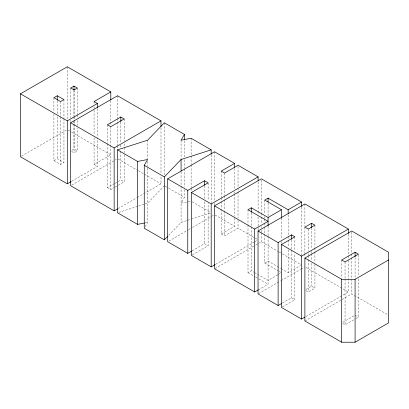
<?xml version="1.0" encoding="UTF-8"?>
<svg xmlns="http://www.w3.org/2000/svg" width="409" height="409" viewBox="0 0 409 409"><rect width="100%" height="100%" fill="white"/><g stroke="black" fill="none" stroke-linecap="round" stroke-linejoin="round"><path stroke-width="0.31" stroke-dasharray="2.04 1.53" d="M145.18 226.652L147.613 222.44L147.613 166.887M184.423 189.694L184.423 197.322L181.075 203.12L191.115 201.187M164.341 185.732L147.613 203.12L145.2 203.892M168.748 235.252L181.075 222.44L187.097 220.507M21.554 156.115L66.197 130.338M53.911 114.213L53.911 160.614L57.26 158.682L63.952 162.547L63.952 118.687M71.805 150.287L73.993 149.024L77.337 150.957L77.337 128.073M71.667 151.468L74.06 152.848L77.337 150.957M53.911 160.614L60.609 164.479L63.952 162.547M94.07 137.782L94.07 164.479L110.803 154.822L71.703 132.245M71.677 181.269L97.419 166.412L97.419 137.807M71.749 185.093L114.74 160.277M115.292 159.955L116.391 159.321M107.455 143.804L107.455 187.665L114.418 183.646M114.949 183.334L117.628 181.79M118.165 181.484L120.839 179.934L124.188 181.867L124.188 153.263M107.455 187.665L110.803 189.597L114.551 187.429M115.087 187.123L117.761 185.579M118.298 185.267L124.188 181.867M118.007 208.621L136.744 197.803M137.296 197.481L160.998 183.799L160.998 176.172M168.794 241.121L188.084 229.986M188.636 229.669L191.944 227.757M192.491 227.44L211.785 216.305M212.332 215.983L213.437 215.349M192.087 250.86L204.5 243.692L208.115 245.778L208.115 203.191M221.233 209.244L221.233 234.03L234.618 226.305L234.618 216.77M221.233 234.03L224.577 235.962L238.033 228.196L258.11 239.792M192.46 254.817L208.115 245.778M215.609 264.326L254.245 242.021M254.797 241.699L257.005 240.426M215.088 268.488L255.323 245.262M255.876 244.94L258.079 243.667M258.631 243.35L261.387 241.76L278.442 251.607M248.002 225.001L248.002 272.67L251.351 270.738L254.045 272.297M264.735 234.408L264.735 263.013L268.079 261.08L280.564 268.284M277.716 274.838L268.079 280.4L257.823 274.48M278.253 274.526L280.932 272.982M258.442 289.828L268.079 284.265L268.079 236.29M281.106 268.601L288.161 272.67L300.472 265.564M258.595 293.606L280.64 280.876M281.193 280.559L300.482 269.424M301.034 269.102L304.342 267.195M282.404 303.043L291.505 297.788L294.853 299.72L294.853 253.319M305.922 289.465L311.581 286.198L314.93 288.13L314.93 263.34M282.537 306.832L294.853 299.72M305.845 290.61L308.238 291.99L314.93 288.13M305.952 316.494L348.391 291.99L348.391 259.577M304.889 320.973L351.74 293.923L388.55 315.175M342.773 322.287L354.552 315.487M342.655 323.458L345.048 324.838L355.222 318.964M355.753 318.652L358.432 317.108L358.432 278.335M118.697 212.394L137.976 206.213M138.574 206.018L144.602 204.086M187.7 220.313L190.712 219.347M191.315 219.158L210.589 212.971M145.103 222.92L147.613 222.44M67.848 130.021L71.156 131.928M118.048 159.004L137.869 170.446M138.421 170.763L160.998 183.799M164.888 186.044L168.14 187.925M168.687 188.237L184.423 197.322M192.199 201.816L210.65 212.465M215.083 215.027L234.618 226.305M278.989 251.924L281.74 253.508M282.292 253.831L301.545 264.945M305.993 267.512L348.391 291.99M94.07 164.479L97.419 166.412M264.735 263.013L278.769 271.116M279.306 271.428L281.469 272.67M355.089 315.175L358.432 317.108M254.587 272.609L257.287 274.168M248.002 272.67L255.058 276.745M255.599 277.057L258.314 278.626M258.856 278.938L268.079 284.265M358.432 254.817L358.432 275.794M355.089 257.333L355.089 278.309M351.74 232.266L351.74 253.243M351.74 253.882L351.74 257.056M351.74 257.69L351.74 293.923M348.391 234.147L348.391 255.124M348.391 255.763L348.391 258.938M345.048 261.908L345.048 278.437M345.048 279.071L345.048 324.838M341.699 259.976L341.699 278.411M314.93 225.201L314.93 247.445M314.93 248.084L314.93 251.259M314.93 251.898L314.93 262.701M311.581 227.716L311.581 248.692M311.581 251.238L311.581 253.145M311.581 253.779L311.581 260.768M311.581 263.314L311.581 286.198M308.238 229.066L308.238 251.31M308.238 253.856L308.238 255.124M308.238 255.763L308.238 258.938M308.238 259.577L308.238 291.99M304.889 203.948L304.889 226.197M304.889 227.133L304.889 253.191M304.889 253.529L304.889 256.704M301.545 207.102L301.545 255.41M294.853 236.791L294.853 250.778M291.505 239.945L291.505 249.48M291.505 250.114L291.505 297.788M288.161 214.827L288.161 235.804M288.161 236.443L288.161 239.618M288.161 240.257L288.161 247.246M288.161 249.792L288.161 272.67M281.469 218.007L281.469 238.984M281.469 241.525L281.469 243.432M268.079 203.237L268.079 215.952M268.079 226.371L268.079 235.957M264.735 200.083L264.735 214.071M264.735 216.612L264.735 218.518M264.735 219.152L264.735 222.332M264.735 222.966L264.735 226.78M264.735 227.414L264.735 233.774M261.387 180.103L261.387 212.522M261.387 213.155L261.387 216.335M261.387 216.969L261.387 223.963M261.387 226.504L261.387 227.777M261.387 230.318L261.387 232.225M261.387 232.859L261.387 241.76M258.11 181.949L258.11 210.548M258.11 211.187L258.11 214.362M258.11 216.908L258.11 230.257M251.351 212.9L251.351 226.243M251.351 226.883L251.351 270.738M248.002 209.745L248.002 224.362M238.033 166.54L238.033 187.516M238.033 188.15L238.033 191.33M238.033 191.964L238.033 218.028M238.033 220.569L238.033 228.196M234.618 168.462L234.618 189.439M234.618 191.979L234.618 193.252M234.618 193.886L234.618 216.136M224.577 173.038L224.577 195.282M224.577 195.921L224.577 199.096M224.577 199.735L224.577 210.538M224.577 211.172L224.577 235.962M221.233 171.105L221.233 197.164M221.233 197.803L221.233 200.977M221.233 201.617L221.233 208.605M214.541 151.785L214.541 200.727M214.541 203.268L214.541 205.175M211.192 154.939L211.192 202.608M208.115 182.849L208.115 200.65M204.5 185.85L204.5 199.198M204.5 201.739L204.5 243.692M191.115 138.262L191.115 155.42M191.115 156.059L191.115 164.321M191.115 164.955L191.115 187.838M191.115 188.477L191.115 191.652M184.423 140.752L184.423 157.281M184.423 159.822L184.423 168.084M184.423 168.723L184.423 187.153M181.075 140.19L181.075 158.626M181.075 171.974L181.075 185.574M181.075 186.207L181.075 222.44M164.341 122.802L164.341 175.563M160.998 127.864L160.998 173.631M147.613 140.19L147.613 159.259M147.613 161.417L147.613 166.253M124.188 118.942L124.188 141.187M124.188 143.728L124.188 146.908M124.188 147.542L124.188 152.629M120.839 122.092L120.839 142.434M120.839 144.975L120.839 147.516M120.839 151.33L120.839 179.934M117.495 95.757L117.495 118.002M117.495 118.641L117.495 121.816M117.495 122.455L117.495 145.333M117.495 145.972L117.495 148.513M110.803 100.793L110.803 124.944M110.803 126.667L110.803 144.648M110.803 145.287L110.803 189.597M107.455 124.735L107.455 143.17M97.419 108.569L97.419 137.173M94.07 101.55L94.07 104.096M94.07 106.637L94.07 135.241M77.337 88.027L77.337 114.091M77.337 114.724L77.337 117.904M77.337 120.445L77.337 125.532M74.06 89.924L74.06 115.982M74.06 116.616L74.06 120.43M74.06 121.069L74.06 123.61M74.06 124.244L74.06 152.848M73.993 90.547L73.993 115.972M73.993 116.606L73.993 120.42M73.993 121.054L73.993 123.6M73.993 124.234L73.993 149.024M70.711 87.991L70.711 117.864M70.711 120.404L70.711 121.677M67.301 66.774L67.301 119.535M63.952 99.622L63.952 118.053M60.609 101.55L60.609 116.171M60.609 116.805L60.609 164.479M57.26 100.839L57.26 114.188M57.26 116.734L57.26 158.682M53.911 97.69L53.911 111.672"/><path stroke-width="0.61" d="M167.864 236.167L164.341 239.827L144.265 228.237L144.265 165.308L147.613 159.51L137.572 161.443L117.495 149.852L117.495 212.777L137.572 224.372L144.474 223.043M117.495 149.852L147.613 140.19L164.341 122.802L184.423 134.397L181.075 140.19L191.115 138.262L211.192 149.852L211.192 154.3M164.341 239.827L164.341 176.903L181.075 159.51L211.192 149.852M71.13 181.586L67.301 183.799L20.45 156.749L20.45 93.825L67.301 66.774L110.803 91.892L110.803 100.154M57.26 95.757L53.911 97.69L60.609 101.55L63.952 99.622L57.26 95.757L57.26 100.205M73.993 86.094L70.711 87.991L74.06 89.924L77.337 88.027L73.993 86.094L73.993 89.908M110.803 91.892L94.07 101.55L97.419 103.482L97.419 107.935M20.45 93.825L67.301 120.87L97.419 103.482M117.455 208.938L114.147 210.85L70.645 185.732L70.645 122.802L117.495 95.757L160.998 120.87L160.998 126.591M120.839 117.01L107.455 124.735L110.803 126.667L124.188 118.942L120.839 117.01L120.839 121.458M70.645 122.802L114.147 147.92L160.998 120.87M191.545 251.172L187.767 253.35L167.69 241.76L167.69 178.83L214.541 151.785L234.618 163.375L234.618 167.189M167.69 178.83L187.767 190.425L204.5 180.763L208.115 182.849L191.381 192.511L191.381 255.436L211.192 266.878L215.057 264.643M234.618 163.375L221.233 171.105L224.577 173.038L238.033 165.272L258.11 176.862L258.11 180.676M191.381 192.511L211.192 203.948L258.11 176.862M258.442 289.828L254.695 291.99L214.541 268.81L214.541 205.88L261.387 178.83L301.545 202.015L301.545 206.468M281.469 218.007L281.469 209.745L268.079 217.47L251.351 207.813L248.002 209.745L268.079 221.335L254.695 229.066L214.541 205.88M301.545 202.015L288.161 209.745L268.079 198.15L264.735 200.083L281.469 209.745M281.331 303.662L278.12 305.518L258.043 293.923L258.043 230.998L304.889 203.948L348.391 229.066L348.391 233.513M258.043 230.998L278.12 242.588L291.505 234.858L294.853 236.791L281.469 244.521L281.469 307.45L301.545 319.04L304.853 317.128M311.581 223.268L304.889 227.133L308.238 229.066L314.93 225.201L311.581 223.268L311.581 227.716M281.469 244.521L301.545 256.111L348.391 229.066M304.889 258.043L351.74 230.998L388.55 252.251L388.55 322.906L355.089 342.226L341.699 342.226L304.889 320.973L304.889 258.043L341.699 279.296L355.089 279.296L388.55 259.976M355.089 252.251L341.699 259.976L345.048 261.908L358.432 254.178L355.089 252.251L355.089 256.699M144.265 165.308L164.341 176.903M355.089 279.296L355.089 342.226M341.699 279.296L341.699 342.226M301.545 256.111L301.545 319.04M291.505 234.858L291.505 239.311M288.161 209.745L288.161 213.559M278.12 242.588L278.12 305.518M268.079 198.15L268.079 201.964M268.079 217.47L268.079 225.783M254.695 229.066L254.695 291.99M251.351 207.813L251.351 212.261M211.192 203.948L211.192 266.878M204.5 180.763L204.5 185.216M187.767 190.425L187.767 253.35M184.423 134.397L184.423 139.479M181.075 159.51L181.075 170.952M137.572 161.443L137.572 224.372M114.147 147.92L114.147 210.85M67.301 120.87L67.301 183.799"/></g></svg>
